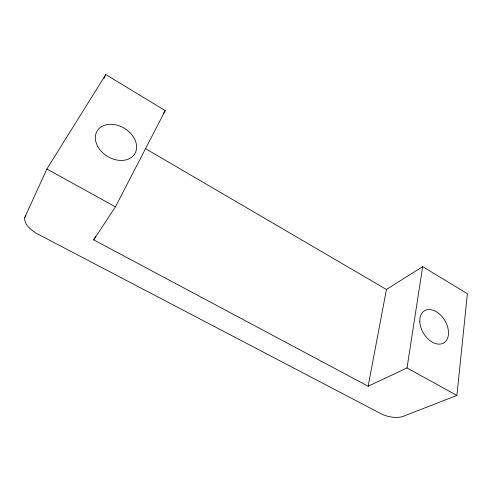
<?xml version="1.0" encoding="UTF-8"?>
<svg xmlns="http://www.w3.org/2000/svg" width="492" height="492" viewBox="0 0 492 492"><rect width="100%" height="100%" fill="white"/><g stroke="black" fill="none" stroke-linecap="round" stroke-linejoin="round"><path stroke-width="0.74" d="M93.726 239.868L115.405 206.849L165.25 110.602L105.786 74.563L46.881 169.002L24.6 217.821C24.342 224.807 30.781 229.659 36.033 233.147L382.481 414.498C388.582 417.013 395.451 418.243 401.97 416.804L456.877 395.445L467.4 293.73L422.677 266.621L386.429 289.468L368.157 386.232L93.726 239.868L95.503 236.474M368.157 386.232L407.025 367.911L422.677 266.621M103.775 78.708L105.786 74.563M24.6 217.821L25.805 215.865M163.215 113.837L165.25 110.602M46.881 169.002L115.405 206.849M407.025 367.911L456.877 395.445M145.712 148.756L386.429 289.468M97.767 146.505A21.999 16.396 31.3 0 0 133.492 155.521A21.999 16.396 31.3 0 0 116.659 125.042A21.999 16.396 31.3 0 0 97.767 146.505M419.781 321.774A18.739 12.441 59.1 0 0 442.019 343.705A18.739 12.441 59.1 0 0 440.574 315.04A18.739 12.441 59.1 0 0 419.781 321.774"/></g></svg>
